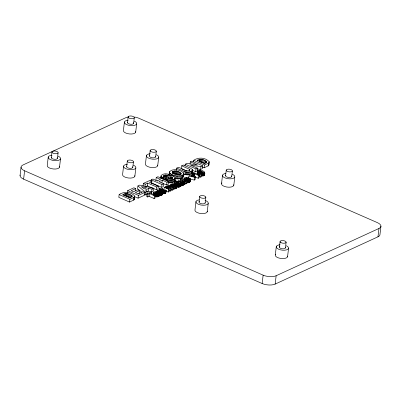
<?xml version="1.0" encoding="UTF-8"?>
<svg xmlns="http://www.w3.org/2000/svg" width="401" height="401" viewBox="0 0 401 401"><rect width="100%" height="100%" fill="white"/><g stroke="black" fill="none" stroke-linecap="round" stroke-linejoin="round"><path stroke-width="0.6" d="M170.916 184.435L170.906 184.751C172.129 186.3 175.357 186.886 176.696 185.262C175.869 183.362 172.355 182.986 170.916 184.435L170.716 186.104M119.137 194.575L129.909 199.287L133.899 197.402L134.726 196.099C131.082 191.698 123.754 191.267 119.137 194.575L118.806 197.362L129.578 202.074L134.054 199.808L134.39 198.886L134.069 198.279M202.425 167.057L204.124 167.798L208.119 165.914L208.941 164.61M193.688 160.3C198.305 156.997 205.633 157.428 209.272 161.824L208.45 163.127L204.455 165.017L193.688 160.3L193.488 161.974M20.05 175.578L21.047 167.222M380.95 226.199L379.953 234.555A9.323 4.015 6.8 0 1 377.983 236.816L275.151 284.088A9.323 4.015 6.8 0 1 262.139 283.522L23.609 179.142L24.606 170.786A9.323 4.015 6.8 0 1 23.017 164.961L125.849 117.688A9.323 4.015 6.8 0 1 128.591 116.927M48.26 156.961L47.263 165.322A6.215 2.677 6.8 0 0 53.323 168.976A6.215 2.677 6.8 0 0 59.518 166.56M51.318 157.448L51.985 151.879M57.438 158.415L58.105 152.846A3.108 1.338 6.8 0 0 53.889 151.002A3.108 1.338 6.8 0 0 53.138 153.237A3.108 1.338 6.8 0 0 58.105 152.846M59.503 167.257L60.501 158.901M124.43 121.944L123.433 130.3A6.215 2.677 6.8 0 0 129.498 133.959A6.215 2.677 6.8 0 0 135.688 131.538M127.493 122.43L128.155 116.856M123.598 166.009L122.601 174.365A6.215 2.677 6.8 0 0 128.666 178.024A6.215 2.677 6.8 0 0 134.856 175.603M126.671 166.465L127.333 160.891M123.292 195.352L123.428 194.239C126.285 192.63 130.059 194.024 132.23 196.099L131.989 196.61L129.794 197.713L122.661 194.59L123.428 194.239M124.661 195.868L124.927 193.643M133.613 123.398L134.275 117.829A3.108 1.338 6.8 0 0 130.059 115.984A3.108 1.338 6.8 0 0 129.312 118.22A3.108 1.338 6.8 0 0 134.275 117.829M125.287 195.753L125.553 193.528M125.889 196.284L126.22 193.503M126.947 193.573L126.611 196.355L130.581 197.788M127.378 192.891L127.643 190.665L133.894 187.793L135.713 188.59L135.448 190.816M127.413 196.52L127.749 193.738M135.673 132.24L136.671 123.884M128.355 196.816L128.691 194.034M132.766 167.493L133.433 161.924A3.108 1.338 6.8 0 0 129.297 160.044A3.108 1.338 6.8 0 0 128.42 162.255A3.108 1.338 6.8 0 0 133.433 161.924M129.503 197.282L129.834 194.495M129.578 202.074L129.909 199.287M130.646 197.232L130.911 195.006M131.438 197.112L131.638 195.437M131.929 196.916L132.059 195.798M134.841 176.305L135.839 167.949M133.568 200.184L133.899 197.402M134.054 199.808L134.39 197.021M134.36 199.337L134.726 196.099M146.816 191.954L148.5 191.177L151.678 191.909L153.533 191.061L153.864 188.275L139.718 185.112L137.924 185.939L137.588 188.726L141.799 192.224M138.084 198.164L138.415 195.377L144.821 192.43L144.49 195.217L138.084 198.164L134.681 196.675M139.267 193.357L139.598 190.575L137.784 189.778L133.558 191.723L131.167 190.681L135.713 188.59M146.45 155.503L145.453 163.859A6.215 2.677 6.8 0 0 151.518 167.518A6.215 2.677 6.8 0 0 157.708 165.097M143.062 186.209L143.393 183.422L150.089 180.345L151.909 181.142L151.643 183.372M144.951 186.45L145.217 184.219L147.713 183.072L156.661 186.986L158.365 186.204L158.029 188.991L156.33 189.773L147.383 185.858L145.383 186.776M149.513 155.989L150.174 150.415M153.864 188.275L152.014 189.127L148.831 188.395L145.463 189.944L147.212 191.332L146.881 194.119L145.077 194.946L145.408 192.159L137.924 185.939M147.383 185.858L147.713 183.072M151.773 192.5L150.761 192.054L147.042 193.768L146.711 196.55L147.723 196.996L149.112 196.355L154.084 198.53L155.027 198.099L155.357 195.312L150.39 193.137L151.773 192.5L151.643 193.613M147.723 196.996L148.054 194.209L149.443 193.568L154.415 195.743L155.357 195.312M148.5 191.177L148.831 188.395M149.112 196.355L149.443 193.568M151.062 180.951L151.192 179.838L152.891 179.057L157.483 181.006M155.633 156.956L156.295 151.388A3.108 1.338 6.8 0 0 152.079 149.543A3.108 1.338 6.8 0 0 151.332 151.779A3.108 1.338 6.8 0 0 156.295 151.388M151.678 191.909L152.014 189.127M153.408 194.645C152.405 191.147 156.45 191.097 158.42 192.254L156.169 193.292C156.565 193.633 158.731 193.728 157.934 192.891L159.017 192.565C160.976 195.919 157.929 197.783 155.072 196.545L155.403 193.763L154.104 193.112L153.673 192.415M153.438 194.871L153.748 192.214M153.593 194.811L153.849 192.876M153.834 195.342L154.104 193.112M155.894 180.31L156.225 177.523L157.929 176.741L168.696 181.452L168.365 184.239L166.666 185.021L158.951 181.708L162.29 180.174L166.996 182.234L168.696 181.452M157.693 165.798L158.691 157.443M154.27 195.016L154.47 193.347M154.084 198.53L154.415 195.743M154.751 195.252L154.951 193.583M155.007 193.337L155.142 192.219L156.826 192.36L155.483 192.976L154.931 192.565L155.142 192.219M155.327 193.247L155.458 192.134M155.733 193.237L155.869 192.119M155.528 196.69L155.859 193.904L155.403 193.763M156.33 189.773L156.661 186.986M155.989 196.796L156.32 194.014L155.859 193.904M156.45 196.866L156.781 194.084L158.37 193.974L159.433 193.232M157.012 192.154L157.122 190.716L158.47 189.969L160.435 190.029L160.305 191.142M157.117 191.663L157.247 190.55M157.272 192.054L157.473 190.385M157.012 196.896L157.347 194.114M157.543 196.861L157.874 194.079M158.215 192.766L158.35 191.653L157.262 191.187L157.122 190.716M158.039 196.761L158.37 193.974M158.57 192.806L158.701 191.693C160.621 190.696 163.458 191.818 160.159 191.838L159.433 192.33L158.926 196.32M158.495 196.59L158.831 193.803M158.936 192.811L159.072 191.698M159.267 190.43L159.698 188.054L161.232 188.721L161.844 188.44L162.756 188.841L162.626 189.954M160.756 178.134L161.167 175.422C163.197 173.493 166.45 173.433 168.941 174.44L168.746 176.109M160.836 178.209L160.966 177.097M159.498 189.723L159.698 188.054M161.007 178.054L161.022 175.904M159.047 196.169L159.423 193.071M159.783 190.44L159.919 189.327L160.33 189.137L159.468 188.761M159.693 192.701L159.824 191.588M160.435 190.029L159.788 190.505C155.959 191.518 161.803 189.934 162.936 191.107L162.605 193.894C163.087 195.287 160.43 195.442 159.473 195.207L159.804 192.42L159.433 192.33M161.478 178.505L161.678 176.836L161.207 176.385M159.849 195.267L160.179 192.48L159.804 192.42M160.701 190.841L160.831 189.728L161.242 189.538L164.545 190.841L166.179 190.269L165.212 189.919L164.525 190.149L162.144 189.122L162.756 188.841M160.225 195.297L160.555 192.51C161.352 192.545 163.513 192.254 162.936 191.107M162.179 178.896L162.38 177.227L161.678 176.836M161.954 182.961L162.29 180.174M160.871 192.425L161.007 191.307M161.112 190.65L161.242 189.538M160.606 195.297L160.936 192.51M161.628 187.337L161.964 184.55L163.663 183.768L163.332 186.555L161.628 187.337L151.428 182.871M162.846 179.147L163.047 177.473L162.38 177.227M160.981 195.267L161.312 192.48M161.322 192.35L161.458 191.237M161.347 195.197L161.683 192.41M163.538 176.756L163.668 175.638L164.235 175.292L165.673 174.956L167.337 175.262L168.941 174.44M161.708 195.092L162.039 192.305M163.558 179.327L163.758 177.653L163.047 177.473M164.099 176.41L164.235 175.292M162.059 194.951L162.39 192.164M162.39 194.776L162.726 191.989M164.25 179.999L164.515 177.768C167.197 178.365 170.019 175.929 172.5 177.397L172.485 178.139L171.052 178.781L167.969 178.46L166.52 179.312C169.292 180.345 172.861 180.48 175.132 178.315L175.287 177.798C172.641 173.543 167.187 177.237 163.553 176.219L163.668 175.638M162.621 194.595L163.132 190.365M164.756 176.716L164.951 175.047M162.756 194.415L163.117 191.447M163.884 190.134L164.215 187.352L165.042 186.971L165.633 187.227L165.748 186.595L167.648 186.305L167.613 185.853C169.382 184.325 171.834 186.475 173.538 186.956L173.207 189.738L172.31 190.154L170.821 189.503M165.057 180.044L165.322 177.818M165.478 176.63L165.673 174.956M166.179 190.269L165.844 193.056L164.766 193.613L163.638 193.488L163.969 190.706M163.939 193.578L164.27 190.791M165.688 180.029L165.954 177.798M164.209 193.628L164.545 190.841M166.255 176.701L166.45 175.031M164.48 193.638L164.811 190.856M164.766 193.613L165.097 190.826M166.33 180.51L166.661 177.723M165.618 187.708L165.748 186.595M165.052 193.553L165.382 190.766M167.207 176.38L167.337 175.262M165.307 193.457L165.638 190.67M165.638 193.267L165.974 190.48M166.666 185.021L166.996 182.234M166.44 188.079C166.225 185.317 169.608 188.28 170.6 188.305L171.498 187.894L171.167 190.675L170.27 191.092L168.841 190.465M167.297 181.297L167.498 179.623M166.621 188.019L166.751 186.906M166.806 187.994L166.936 186.881M167.006 188.004L167.137 186.886M168.174 178.515L168.31 177.402M167.227 188.044L167.362 186.931M167.618 186.791L167.753 185.673M168.25 181.523L168.45 179.854M167.558 188.159L167.693 187.041M169.528 171.989L169.823 172.986L169.493 175.768C165.864 165.087 190.956 170.225 181.914 178.179L182.244 175.392L183.778 173.944M169.242 175.262L169.693 171.553M168.024 188.936L168.225 187.267M168.119 182.635L169.052 182.776L169.382 179.994M169.999 175.713L170.265 173.483L169.823 172.986M168.22 192.034L168.55 189.247L169.448 188.836L169.117 191.618L168.22 192.034L166.049 191.087M168.761 187.066L168.896 185.954L172.641 187.367L173.538 186.956M169.874 179.212L170.139 176.981M169.107 187.077L169.237 185.959M169.052 182.776L169.964 182.831L170.295 180.044M169.407 187.733L169.608 186.059M170.465 179.132L170.731 176.906M171.026 175.833L171.227 174.159L170.265 173.483M170.029 187.397L170.164 186.285M170.956 179.132L171.222 176.906M169.964 182.831L170.851 182.791L171.182 180.009M171.382 179.202L171.648 176.971M170.27 191.092L170.6 188.305M172.32 173.262L172.515 171.588C175.242 170.194 179.578 171.202 181.172 173.743C179.011 176.219 173.698 174.701 172.129 172.179L172.515 171.588M170.936 185.818L171.132 184.144M171.844 178.781L172.044 177.107M172.696 173.563L172.961 171.332M170.851 182.791L171.713 182.661L172.044 179.874M172.51 175.984L172.646 174.866L171.227 174.159M171.357 186.505L171.488 185.392M172.365 178.515L172.5 177.397M173.182 173.914L173.518 171.132M171.864 186.776L171.994 185.663M171.713 182.661L172.55 182.435L172.881 179.648M172.345 185.417L172.475 184.305C177.448 183.703 174.54 187.538 172.24 184.49L172.475 184.305M174.134 170.996L173.803 173.783L176.846 174.024L179.458 175.062L179.793 172.28M172.53 185.347L172.666 184.234M172.751 185.307L172.886 184.194M173.798 176.485L173.929 175.367L172.646 174.866M172.31 190.154L172.641 187.367M172.605 187.056L172.741 185.939M172.55 182.435L173.362 182.114L173.693 179.327M174.485 173.728L174.816 170.941M173.277 185.297L173.407 184.184M173.483 186.114L173.152 188.901C175.488 189.558 177.493 187.879 176.696 185.262M173.503 185.889L173.703 184.219M173.803 185.954L174.004 184.285M173.362 182.114L174.27 181.608L174.6 178.821M175.227 173.743L175.558 170.956M174.325 183.858L174.656 181.072L175.553 180.661L181.538 183.277L181.202 186.064L180.37 186.445L179.733 186.169L179.648 186.826L178.716 187.162L176.245 186.841L176.575 184.054C174.219 183.864 174.5 181.422 176.811 182.014L174.656 181.072M175.016 177.417L175.217 175.743L173.929 175.367M173.879 188.976L174.209 186.194M174.27 181.608L174.801 181.102L175.132 178.315M174.801 181.102L175.287 177.798M174.641 184.039L174.801 182.525M174.49 185.618L174.625 184.5M174.781 184.26L174.961 182.355M176.019 173.839L176.35 171.057M176.415 170.35L176.681 168.119L178.385 167.337C181.949 168.079 185.914 172.42 189.723 170.199L189.899 169.864L189.412 169.257L181.698 165.814L181.367 168.6L186.781 170.971M175.042 184.485L175.172 183.372M174.585 188.951L174.916 186.164M175.006 185.894L175.142 184.781M175.162 186.029L175.297 184.916M182.244 175.392L181.262 175.763L180.926 178.545L178.701 178.916L176.169 178.781L176.5 175.999L175.217 175.743M176.846 174.024L177.182 171.242M175.217 188.841L175.553 186.054M175.743 188.66L176.074 185.874M176.585 183.488L176.716 182.375L177.202 182.375L179.021 183.026L179.292 183.508L178.35 183.788L176.881 183.387L176.124 182.866L176.716 182.375M177.718 174.3L178.049 171.513M176.064 188.48L176.55 184.766M176.27 188.275L176.676 185.016M177.458 178.911L177.788 176.124L181.262 175.763M177.072 183.488L177.202 182.375M176.771 187.001L177.102 184.214L176.575 184.054M177.287 184.084L177.488 182.415M178.62 174.661L178.956 171.874M177.292 187.112L177.623 184.325L177.102 184.214M177.663 183.603L177.793 182.49M177.934 182.099L178.064 180.981L178.961 180.57C181.643 182.776 186.254 181.949 180.255 179.979L181.152 179.563L185.483 181.463L185.152 184.244L184.32 184.63L183.673 184.345L183.573 185.016L182.921 185.317L181.051 185.192L181.387 182.41L178.064 180.981M178.701 178.916L179.031 176.129M177.803 187.172L178.139 184.385L179.738 184.189L180.064 183.382L180.701 183.658L181.538 183.277M178.36 183.864L178.49 182.746M178.285 187.187L178.62 184.4M178.716 187.162L179.046 184.375M180.164 174.896L180.43 172.666M179.859 178.791L180.189 176.009M179.087 187.087L179.422 184.305M180.671 174.716L180.871 173.042M179.407 186.976L179.738 184.189M180.054 181.648L180.43 178.415L181.327 178.004L187.312 180.62L186.981 183.407L186.084 183.818L184.996 183.342M180.981 174.52L181.112 173.402M179.648 186.826L180.064 183.382M179.798 186.635L180.164 183.628M180.676 183.297L180.811 182.184M180.37 186.445L180.701 183.658M181.558 185.332L181.889 182.545L181.387 182.41M181.884 182.45L182.084 180.776M182.701 177.733L183.031 174.946M182.024 185.392L182.355 182.61L183.904 182.229L184.004 181.563L184.65 181.843L185.483 181.463M183.212 177.247L183.738 173.382M182.691 182.229L182.821 181.117M176.681 168.119L184.054 171.307L183.723 174.094C187.127 175.813 193.924 174.876 192.5 169.593L190.675 168.245L183.402 165.032L181.698 165.814M182.49 185.387L182.821 182.6M183.051 182.435L183.182 181.317M185.011 165.869L185.212 164.199L186.866 163.438L197.508 165.001L190.315 161.854L190.049 164.084M182.921 185.317L183.252 182.53M183.292 185.192L183.628 182.405M183.573 185.016L184.004 181.563M183.728 184.811L184.099 181.793M184.425 179.332C184.129 176.62 187.818 177.272 189.302 178.059L187.051 179.092C187.452 179.432 189.613 179.533 188.816 178.691L189.899 178.365C191.593 180.425 189.457 183.713 186.871 182.6M184.991 174.54L185.327 171.753L184.054 171.307M184.39 180.114L184.63 178.014M184.61 179.503L184.806 177.828M184.595 179.793L184.555 178.219M184.32 184.63L184.65 181.843M184.851 180.029L184.731 178.681M185.783 174.726L186.114 171.939L185.327 171.753M185.703 180.5L185.833 179.387L184.986 178.916M185.889 179.137L186.024 178.024L187.708 178.159L186.365 178.776L185.813 178.365L186.024 178.024M186.665 174.841L186.996 172.059C188.926 172.129 191.528 171.823 192.565 170.009M186.209 179.052L186.345 177.934M186.084 183.818L186.415 181.036L187.312 180.62M186.615 179.036L186.751 177.924M186.61 180.821L186.741 179.708L185.833 179.387M187.608 174.871L187.939 172.084M187.066 180.926L187.202 179.813L186.741 179.708M187.332 182.671L187.663 179.884L189.252 179.778L190.315 179.036M188.575 174.796L188.906 172.009M189.277 170.37L189.412 169.257M187.894 182.701L188.229 179.914M188.65 178.224L188.916 175.994L189.858 175.563L193.633 176.475L191.518 174.801L192.44 174.375L195.422 176.891L195.092 179.678L194.285 180.049L189.723 179.031M189.638 170.661L189.773 169.548M188.425 182.666L188.756 179.879M189.613 174.555L189.944 171.773M188.921 182.56L189.252 179.778M189.377 182.39L189.713 179.608M189.808 182.119L190.234 178.711M190.761 174.109L191.097 171.322M189.929 181.974L190.305 178.876M191.588 173.658L191.919 170.871M191.317 176.47L191.518 174.801M192.054 173.222L192.5 169.593M192.49 174.43L192.691 172.756L193.417 172.425L199.427 175.052L199.091 177.838L198.194 178.25L194.956 176.831M192.741 175.147L192.986 173.082L192.691 172.756M192.896 174.886L192.986 173.082M192.951 174.55L193.081 173.438M193.783 175.603L194.204 173.573L198.53 175.463L199.427 175.052M193.873 176.36L194.204 173.573M193.919 176.27L194.224 173.813M194.285 180.049L194.615 177.262L195.422 176.891M195.648 171.698L195.979 168.911L197.563 168.184L197.227 170.971L195.648 171.698L192.249 170.209M197.843 161.082L197.974 159.964C200.836 158.36 204.605 159.753 206.781 161.824L206.54 162.335L204.345 163.438L197.212 160.315L197.974 159.964M199.618 172.305L199.287 175.092L197.312 173.813L197.643 170.62C200.36 168.986 206.776 171.312 204.32 175.387L203.086 175.944L201.513 175.854L201.843 173.067L198.861 171.949L197.588 170.816M197.312 173.813L197.643 170.62M197.678 171.553L197.808 170.44M197.543 174.094L197.873 171.312M199.207 161.598L199.472 159.367M197.949 174.405L198.279 171.618M199.773 162.039L200.104 159.252M198.53 174.736L198.861 171.949M198.194 178.25L198.53 175.463M200.771 159.227L200.435 162.014L205.127 163.518L205.457 160.731M195.984 201.528L194.986 209.888A6.215 2.677 6.8 0 0 201.051 213.543A6.215 2.677 6.8 0 0 207.242 211.126M199.648 171.763L199.778 170.651L199.041 170.691L199.162 171.182L201.477 172.26L202.831 172.605L203.407 172.34L199.778 170.651M199.813 173.844L199.477 176.63L200.625 177.132L201.523 176.721L201.853 173.934L200.711 173.433L199.813 173.844L200.956 174.35L201.853 173.934M200.069 171.864L200.199 170.751M201.162 162.084L201.492 159.297M200.625 169.407L200.956 166.626L202.665 165.839L202.33 168.626L200.625 169.407L196.946 168.876M200.305 173.753L200.44 172.641M200.69 172.079L200.821 170.966M201.964 162.25L202.294 159.463M200.625 177.132L200.956 174.35M201.046 174.009L201.182 172.896M201.598 172.46L201.728 171.347M202.906 162.545L203.237 159.758M202.099 175.944L202.43 173.162L203.833 173.077L204.71 172.405M202.475 172.861L202.605 171.748M199.046 202.014L199.708 196.445M204.054 163.006L204.385 160.225M202.615 175.969L202.946 173.187M203.086 175.944L203.417 173.157M204.124 167.798L204.455 165.017M203.502 175.864L203.833 173.077M203.868 175.733L204.204 172.946M204.289 173.026L204.42 171.914M204.154 175.568L204.485 172.786M204.65 172.194L204.32 175.387M205.984 162.836L206.184 161.167M206.475 162.641L206.61 161.528M208.119 165.914L208.45 163.127M208.605 165.538L208.936 162.751M208.911 165.067L209.272 161.824M205.167 202.986L205.828 197.412A3.108 1.338 6.8 0 0 201.613 195.568A3.108 1.338 6.8 0 0 200.866 197.803A3.108 1.338 6.8 0 0 205.828 197.412M207.227 211.823L208.224 203.467M221.537 183.483L222.535 175.127M225.593 175.613L226.259 170.039M231.713 176.58L232.38 171.011A3.108 1.338 6.8 0 0 228.164 169.167A3.108 1.338 6.8 0 0 227.417 171.402A3.108 1.338 6.8 0 0 232.38 171.011M233.778 185.422L234.775 177.067M262.139 283.522L263.136 275.166L24.606 170.786M275.312 254.861L276.309 246.505M279.407 247.166L280.068 241.597M275.151 284.088L276.149 275.733L378.98 228.46A9.323 4.015 6.8 0 0 377.391 222.635L138.861 118.255A9.323 4.015 6.8 0 0 134.445 117.012M285.457 247.783L286.119 242.209M287.552 256.8L288.55 248.445M377.983 236.816L378.98 228.46M197.252 173.603L197.477 173.227M169.192 174.771L169.362 174.335M193.031 173.768L192.876 174.029L193.919 174.485M166.575 186.966L166.52 187.488L169.448 188.836M190.315 161.854L191.894 161.127L202.665 165.839M151.909 181.142L149.418 182.29L158.365 186.204M157.132 180.911L160.465 179.377L156.225 177.523M139.598 190.575L135.373 192.52L138.3 193.798M138.21 193.843L143.007 191.638L144.821 192.43M145.408 192.159L147.212 191.332M168.896 185.954C167.297 186.731 171.272 187.518 171.498 187.894M160.179 192.48L160.555 192.51M176.5 175.999L177.788 176.124M158.35 191.653L158.701 191.693M177.623 184.325L178.139 184.385M186.114 171.939L186.996 172.059M181.889 182.545L182.355 182.61M200.956 166.626L190.54 165.112L197.563 168.184M163.758 177.653L164.515 177.768M187.202 179.813L187.663 179.884M156.32 194.014L156.781 194.084M201.843 173.067L202.43 173.162M174.881 178.53L176.169 178.781M188.916 175.994L194.615 177.262M159.102 195.117L159.473 195.207M162.801 193.152L163.638 193.488M185.212 164.199L195.979 168.911M180.43 178.415L186.415 181.036M151.192 179.838L161.964 184.55M164.215 187.352L168.55 189.247M159.919 189.327L160.831 189.728M143.393 183.422L145.217 184.219M147.042 193.768L148.054 194.209M127.643 190.665L138.415 195.377M144.139 194.169L145.077 194.946M176.219 187.553L176.365 188.049M189.899 181.498L189.984 181.818M159.017 195.693L159.097 196.019M174.736 180.054L174.956 180.585M192.169 172.38L192.229 172.796M276.149 275.733A9.323 4.015 6.8 0 1 263.136 275.166M23.609 179.142A9.323 4.015 6.8 0 1 20.14 175.062M287.567 256.099A6.215 2.677 6.8 0 1 280.57 258.414A6.215 2.677 6.8 0 1 275.748 254.229M233.793 184.721A6.215 2.677 6.8 0 1 226.796 187.036A6.215 2.677 6.8 0 1 221.969 182.851M286.239 245.723A6.215 2.677 6.8 0 1 286.565 249.878A6.215 2.677 6.8 0 1 277.186 248.389A6.215 2.677 6.8 0 1 280.119 244.755M285.362 247.432A3.043 1.308 6.8 0 1 282.003 248.735A3.043 1.308 6.8 0 1 279.828 246.55M205.011 200.405A6.215 2.677 6.8 0 1 206.861 204.68A6.215 2.677 6.8 0 1 197.277 203.713A6.215 2.677 6.8 0 1 199.302 199.828M205.172 202.635A3.108 1.338 6.8 0 1 201.277 203.718A3.108 1.338 6.8 0 1 199.673 201.432M232.465 174.345A6.215 2.677 6.8 0 1 232.921 178.46A6.215 2.677 6.8 0 1 223.608 177.162A6.215 2.677 6.8 0 1 225.853 173.427M231.522 175.874A3.108 1.338 6.8 0 1 228.625 177.437A3.108 1.338 6.8 0 1 225.813 175.297M133.528 165.227A6.215 2.677 6.8 0 1 133.854 169.382A6.215 2.677 6.8 0 1 124.475 167.894A6.215 2.677 6.8 0 1 127.408 164.26M132.611 166.786A3.108 1.338 6.8 0 1 129.618 168.315A3.108 1.338 6.8 0 1 126.906 166.149M156.38 154.721A6.215 2.677 6.8 0 1 156.706 158.876A6.215 2.677 6.8 0 1 147.327 157.387A6.215 2.677 6.8 0 1 150.26 153.753M155.438 156.25A3.108 1.338 6.8 0 1 152.54 157.814A3.108 1.338 6.8 0 1 149.728 155.673M134.36 121.162A6.215 2.677 6.8 0 1 134.686 125.318A6.215 2.677 6.8 0 1 125.307 123.829A6.215 2.677 6.8 0 1 128.24 120.195M133.418 122.691A3.108 1.338 6.8 0 1 130.52 124.255A3.108 1.338 6.8 0 1 127.708 122.115M58.19 156.179A6.215 2.677 6.8 0 1 58.511 160.335A6.215 2.677 6.8 0 1 49.138 158.851A6.215 2.677 6.8 0 1 52.07 155.212M57.248 157.708A3.108 1.338 6.8 0 1 54.351 159.277A3.108 1.338 6.8 0 1 51.534 157.132M146.47 187.848L144.17 188.906L141.312 186.635L146.47 187.848M280.931 242.615A3.043 1.308 6.8 0 0 286.008 242.54A3.043 1.308 6.8 0 0 282.344 240.555A3.043 1.308 6.8 0 0 280.931 242.615"/></g></svg>
